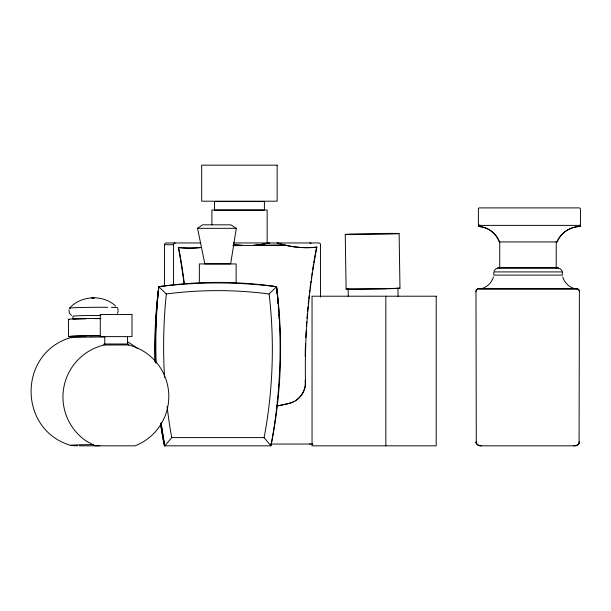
<?xml version="1.0" encoding="UTF-8"?>
<svg xmlns="http://www.w3.org/2000/svg" width="611" height="611" viewBox="0 0 611 611"><rect width="100%" height="100%" fill="white"/><g stroke="black" fill="none" stroke-linecap="round" stroke-linejoin="round"><path stroke-width="0.92" d="M155.423 362.178A529.813 529.798 88 0 1 157.944 294.204L158.814 286.696L166.337 293.983L165.657 300.681A518.495 518.495 0 0 0 164.55 377.407M68.99 309.67L69.287 312.977L71.434 315.505M236.297 228.323L230.668 263.837L204.807 263.837L197.567 228.323L202.577 224.833L230.798 224.833L236.297 228.323L197.567 228.323M272.712 286.208L276.516 286.696A486.356 486.356 0 0 1 270.902 445.824L264.082 437.598L265.266 431.313A478.13 478.13 0 0 0 269.871 300.772L269.084 293.998L276.516 286.696L277.386 294.204A529.813 529.798 -88 0 1 272.216 438.858L270.902 445.824L164.428 445.824L163.114 438.858A529.813 529.798 88 0 1 160.815 424.523M579.251 442.883L579.388 441.852A3.972 3.972 0 0 1 575.417 445.824L479.956 445.824A3.972 3.972 0 0 1 476.122 442.883L475.984 441.852M493.436 276.875C491.985 282.099 487.883 286.452 482.766 288.255M494.085 270.994L495.536 269.115L497.278 268.321M117.427 313.39L118.183 310.999L117.801 308.524M579.083 443.036L579.388 291.355A2.643 2.643 0 0 0 576.738 288.705L478.634 288.705A2.643 2.643 0 0 0 475.984 291.355L476.282 443.036M161.159 422.751A574.493 574.47 87.8 0 0 163.611 438.912L164.848 445.824L171.729 437.598L264.082 437.598M69.593 308.104C81.095 295.25 103.206 294.303 115.769 306.126M128.394 344.963L128.761 344.489L128.264 343.993L104.137 343.993L103.862 344.505L104.137 345.009L128.394 344.963A53.012 53.012 0 0 1 135.107 445.824L95.079 445.824L86.075 440.928A53.363 53.363 0 0 1 104.137 345.009M166.337 293.983L169.56 293.555A397.578 397.578 0 0 1 265.77 293.555L269.084 293.998M161.854 286.307L158.814 286.696L158.058 294.112A574.493 574.47 87.8 0 0 156.126 363.064M345.246 234.395L348.591 234.158A27.044 0.412 -0.9 0 1 382.31 233.448A27.044 0.412 -0.9 0 1 398.219 233.677A27.044 0.412 -0.9 0 1 368.105 234.441A27.044 0.412 -0.9 0 1 345.246 234.395L346.116 289.034A27.044 0.412 -0.9 0 0 368.975 289.087A27.044 0.412 -0.9 0 0 399.09 288.316A27.044 0.412 -0.9 0 0 399.029 288.102M346.116 289.034L348.675 288.843M91.451 297.962L93.055 297.901M92.704 297.954L94.193 297.916L92.643 297.954M386.885 288.705L348.148 289.003M388.642 288.659L397.952 288.224L397.074 288.14M93.277 297.947L93.788 297.931M253.55 245.423L283.886 244.805M232.852 245.645L242.315 245.576M499.408 241.948L556.995 241.948A26.724 26.365 45.3 0 1 580.435 226.475L580.435 225.383L479.543 225.383A1.864 1.864 0 0 1 478.612 225.138L478.612 226.475A24.898 24.524 -51.6 0 1 499.408 241.948A26.12 24.524 -53.3 0 0 490.114 230.179M200.82 242.957L166.23 242.957A1.772 1.757 -90 0 0 164.527 244.736L164.527 286.712M233.356 242.957L318.889 242.957A1.642 1.627 -90 0 1 320.515 244.599L320.515 297.076M164.527 244.736L173.562 244.736A1.772 1.757 90 0 1 175.265 242.957M240.658 245.454L242.475 245.454M254.68 245.546L287.124 245.561M277.234 242.957A96.446 95.522 -90 0 0 316.59 247.165L316.857 247.165A632.148 626.084 -90 0 0 305.546 384.64A21.599 21.385 90 0 1 289.354 403.352A205.082 203.112 90 0 1 276.913 406.01M183.98 283.069A598.291 592.555 90 0 0 178.366 247.539L178.633 247.539A111.706 110.629 -90 0 0 200.973 247.516M497.759 267.61L558.416 267.61M497.759 268.252L558.416 268.252M479.261 289.102L576.906 289.102M304.591 388.252A21.599 21.385 90 0 0 305.279 384.64L305.546 384.64M276.646 406.01A205.082 203.112 90 0 0 289.087 403.352L289.354 403.352M270.673 444.044L312.908 444.044M558.889 268.321L560.631 269.115L562.082 270.994M573.401 288.255C568.283 286.452 564.182 282.099 562.731 276.875M70.586 445.366C18.353 429.9 17.765 354.052 69.807 337.86A25.158 0.642 -0.4 0 1 104.641 337.035M128.043 341.931L137.551 348.476M171.729 437.598L170.614 431.366A518.495 518.495 0 0 1 167.086 406.323M154.919 361.735A486.356 486.356 0 0 1 158.814 286.696A405.796 405.796 0 0 1 276.516 286.696L277.264 294.112A574.493 574.47 -87.8 0 1 277.501 296.831M399.113 233.555L399.984 288.193M397.952 288.3L398.082 296.32M348.148 289.056L348.262 296.198M72.992 319.202L72.976 316.17A21.836 0.558 -0.4 0 1 100.899 315.452M68.424 319.37L68.554 336.569M556.231 241.429L556.231 267.985M499.752 241.429L499.752 267.985M385.839 296.213L385.839 445.824M267.152 243.59L267.152 209.985L211.918 209.985L211.918 224.917M236.136 282.916L236.136 263.944L199.346 263.944L199.346 282.916M173.562 244.736L173.562 284.802M127.523 336.615L127.523 344.383M104.764 336.615L104.764 344.383M71.93 336.814A25.158 0.642 -0.4 0 1 87.152 335.844M88.962 335.813A25.158 0.642 -0.4 0 1 100.158 335.729M71.808 336.882A26.403 0.672 -0.4 0 1 73.824 336.142A26.403 0.672 -0.4 0 1 100.662 335.699M69.18 319.538A26.403 0.672 -0.4 0 1 100.532 318.491M70.311 308.265A25.158 0.642 -0.4 0 1 79.858 307.532A25.158 0.642 -0.4 0 1 107.78 307.295M77.574 445.77A25.158 0.642 -0.4 0 1 72.174 445.144A25.158 0.642 -0.4 0 1 93.46 444.579M111.385 307.348A25.158 0.642 -0.4 0 1 117.427 307.768M99.86 445.732A25.158 0.642 -0.4 0 1 79.186 445.793M73.862 319.186A21.836 0.558 -0.4 0 1 86.014 318.743M95.293 318.637A21.836 0.558 -0.4 0 1 100.922 318.614M272.827 286.215A455.447 441.532 0 0 0 162.503 286.215L158.814 286.696A526.713 526.713 0 0 0 155.652 362.69M164.848 445.824A526.713 526.713 0 0 1 161.029 423.308M164.428 445.824A486.356 486.356 0 0 1 160.426 423.331M276.516 286.696A526.713 526.713 0 0 1 278.188 303.743M278.333 305.637A526.713 526.713 0 0 1 278.685 310.388M278.929 314.184A526.713 526.713 0 0 1 279.204 318.934M279.548 326.534A526.713 526.713 0 0 1 279.678 330.345M277.722 299.543A574.493 574.47 -87.8 0 1 277.997 303.171M278.364 308.601A574.493 574.47 -87.8 0 1 278.471 310.419M304.377 388.955A21.599 21.385 90 0 1 303.888 390.337M303.606 391.017A21.599 21.385 90 0 1 296.923 399.586M296.335 400.022A21.599 21.385 90 0 1 295.121 400.831M293.196 401.878A21.599 21.385 90 0 1 289.087 403.352M305.279 384.64A632.148 626.084 90 0 1 305.179 380.218M305.164 356.289A632.148 626.084 90 0 1 305.508 343.894M305.775 337.692A632.148 626.084 90 0 1 306.149 330.62M306.424 326.198A632.148 626.084 90 0 1 306.73 321.776M306.997 318.239A632.148 626.084 90 0 1 307.356 313.825M307.585 311.182A632.148 626.084 90 0 1 307.997 306.768M308.257 304.125A632.148 626.084 90 0 1 308.616 300.597M308.807 298.832A632.148 626.084 90 0 1 309.204 295.312M309.51 292.677A632.148 626.084 90 0 1 309.83 290.034M310.044 288.277A632.148 626.084 90 0 1 310.503 284.764M310.732 283.008A632.148 626.084 90 0 1 310.968 281.251M311.335 278.616A632.148 626.084 90 0 1 311.587 276.867M311.839 275.11A632.148 626.084 90 0 1 312.236 272.483M312.641 269.856A632.148 626.084 90 0 1 313.474 264.609M313.764 262.86A632.148 626.084 90 0 1 315.284 254.13M315.604 252.389A632.148 626.084 90 0 1 316.59 247.165M242.552 245.423A95.095 82.546 -83.9 0 1 237.58 245.019M235.93 244.805A95.095 82.546 -83.9 0 1 233.463 244.415M268.817 242.957A91.818 90.886 78.7 0 1 254.367 245.271M178.633 247.539A598.291 592.555 90 0 1 184.247 283.069M316.857 247.165A96.446 95.522 -90 0 1 277.501 242.957M200.706 247.516A111.706 110.629 -90 0 1 178.366 247.539M268.55 242.957A88.244 87.396 -90 0 1 233.593 244.385M269.787 243.461A96.446 95.522 90 0 1 268.198 242.957M269.52 243.461A96.446 95.522 90 0 1 267.931 242.957M309.853 242.957A1.642 1.627 -90 0 1 311.007 243.438M310.296 443.892A1.932 1.917 -90 0 1 309.563 444.044M576.448 288.705A2.94 2.94 0 0 1 579.388 291.646M481.583 445.824A6.423 6.423 0 0 1 475.984 442.563M475.984 291.646A2.94 2.94 0 0 1 478.925 288.705M578.747 443.494A6.423 6.423 0 0 1 578.365 443.907M577.502 444.64A6.423 6.423 0 0 1 577.028 444.945M576.532 445.213A6.423 6.423 0 0 1 576.005 445.427M574.92 445.725A6.423 6.423 0 0 1 573.79 445.824M556.995 241.948A27.846 26.372 51.9 0 1 580.435 226.475M478.612 226.475A26.12 24.524 -53.3 0 1 489.472 229.782M579.388 225.383A1.046 1.046 0 0 0 580.435 224.344L580.45 209.168A1.268 1.268 0 0 0 579.182 207.9L479.391 207.9A1.008 1.008 0 0 0 478.382 208.909L478.382 223.519A1.864 1.864 0 0 0 480.246 225.383M277.142 165.176L201.683 165.176L201.683 201.195L277.142 201.195L277.142 165.176M264.41 201.546L214.53 201.546L214.53 210.199L264.41 210.199L264.41 201.546M562.334 271.918L493.833 271.918L493.833 275.118L562.334 275.118L562.334 271.918M436.208 296.213L312.045 296.213L312.045 445.824L436.208 445.824L436.208 296.213M131.984 314.543L100.28 314.543L100.28 336.615L131.984 336.615L131.984 314.543"/></g></svg>
